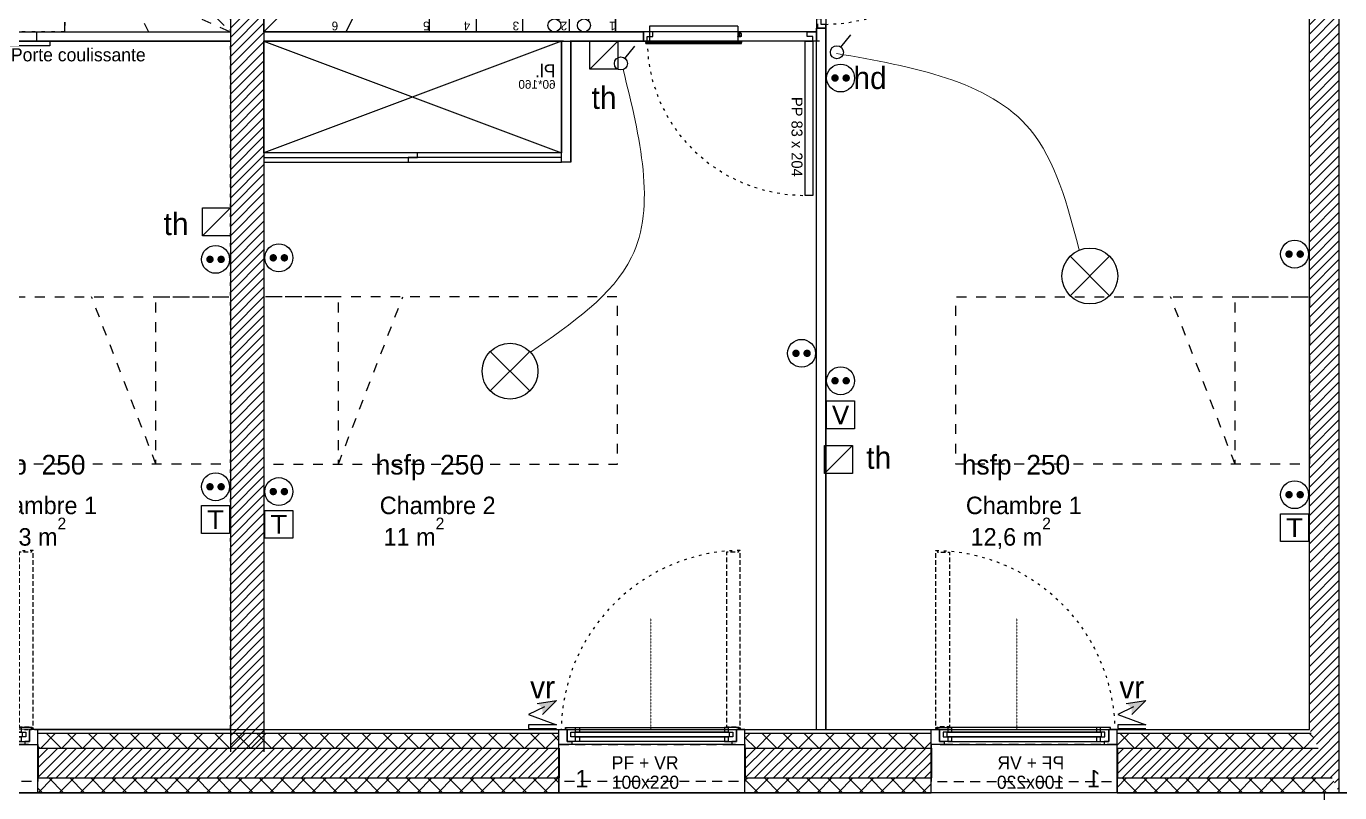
# Model space of a CAD drawing. Header units: centimetres. Extents: x 2648 to 12729, y 1890 to 6224.
# Drawn here: x 5502 to 6208, y 3517 to 3929 of the extents above; entities that cross this region are included whole.
import ezdxf

# ---------------------------------------------------------------- set-up
doc = ezdxf.new("R2010")
doc.units = ezdxf.units.CM
for name, pattern in [('ACAD_ISO03W100', [0.295276, 0.11811, -0.177165]), ('Style de ligne -14', [0.147638, 0.098425, -0.049213]), ('Style de ligne -17', [0.347222, 0.20828, -0.138942]), ('Style de ligne -18', [0.164042, 0.054681, -0.109361]), ('Style de ligne -5', [0.20828, 0.069425, -0.138855]), ('VW-01', [0.41656, 0.20828, -0.20828])]:
    doc.linetypes.add(name, pattern=pattern)
for name, color, linetype in [('B amÈnagement intÈrieur_Hatch', 252, 'Continuous'), ('B aménagement intérieur', 252, 'Continuous'), ('B Faux plafonds', 9, 'Continuous'), ('B GÈnÈral_Hatch', 252, 'Continuous'), ('B Général', 252, 'Continuous'), ('C ANNOTATIONS-prestations', 252, 'Continuous'), ('C ANNOTATIONS-texte', 252, 'Continuous'), ('C ANNOTATIONS-texte surfaces', 252, 'Continuous'), ('D SURFACES-shab', 252, 'Continuous'), ('prlm-VMC', 93, 'Continuous')]:
    doc.layers.add(name, color=color, linetype=linetype)
for name, color, linetype, lineweight in [('prlm-CHAUFF', 4, 'Continuous', 25), ('prlm-ELEC-CFA', 1, 'Continuous', 25), ('prlm-ELEC-CFO', 10, 'Continuous', 25)]:
    doc.layers.add(name, color=color, linetype=linetype, lineweight=lineweight)
doc.layers.add('prlm-ZEROPLOT', color=254, linetype='Continuous', plot=False)
doc.layers.get('prlm-VMC').off()
doc.styles.add('Eurostile', font='Eurosti.TTF')
doc.styles.add('Eurostile (bold)', font='Eurostib.TTF')
doc.styles.add('prlm-elec-cfa', font='comic.ttf', dxfattribs={"height": 12})
doc.styles.add('prlm-elec-cfo', font='comic.ttf', dxfattribs={"height": 12})
doc.styles.get("Standard").update_dxf_attribs({"font": 'isocp.shx', "height": 15})
pattern_1 = [(45, (0, 0), (-5.656854, 5.656854), []), (135, (0, 0), (5.656854, 5.656854), [])]
pattern_2 = [(45, (0, 0), (2.4253472, -2.6458333), [])]
pattern_3 = [(45, (0, 0), (-5.656854, 5.656854), []), (135, (0, 0), (5.656854, 5.656854), [])]

# ---------------------------------------------------------------- blocks, each defined once
blk = doc.blocks.new('A 80.Escalier duplex bas BAT A')
at = {"layer": 'B amÈnagement intÈrieur_Hatch', "linetype": 'Continuous'}
blk.add_hatch(color=250, dxfattribs=at).paths.add_polyline_path([(57.67, -31.47), (56.33, -36.46), (54.99, -31.47)])
at = {"layer": 'B aménagement intérieur', "linetype": 'Continuous'}
for p, q in [((-62.67, 14.13), (-62.67, 104)), ((-37.67, 14.13), (-37.67, 104)), ((-12.67, 14.13), (-12.67, 104)), ((12.33, 104.04), (12.33, -13.96)), ((12.33, 14.04), (101.33, 104.04)), ((12.58, 14.16), (57.33, 104.04)), ((12.58, 14.16), (101.33, 59.04)), ((12.33, -13.96), (101.33, -13.96))]:
    blk.add_line(p, q, dxfattribs=at)
at = {"layer": 'B aménagement intérieur', "linetype": 'Continuous', "flags": 128}
for points in [[(-87.67, 104.04), (101.33, 104.04), (101.33, 14.16), (-87.67, 14.16)], [(57.67, -31.47), (56.33, -36.46), (54.99, -31.47)]]:
    blk.add_lwpolyline(points, close=True, dxfattribs=at)
for points in [[(101.33, -58.96), (101.33, 104.04), (12.33, 104.04)], [(-87.67, 59.04), (56.33, 59.04), (56.33, -36.46)]]:
    blk.add_lwpolyline(points, dxfattribs=at)
at = {"layer": 'B aménagement intérieur', "linetype": 'VW-01', "ltscale": 25.4, "flags": 128}
blk.add_lwpolyline([(-87.67, -13.96), (-87.67, -103.96), (101.33, -103.96), (101.33, -58.96), (12.33, -13.96)], close=True, dxfattribs=at)
at = {"layer": 'C ANNOTATIONS-prestations', "linetype": 'VW-01', "ltscale": 25.4}
for p, q in [((-62.67, -13.96), (-62.67, -103.96)), ((-37.67, -103.96), (-37.67, -13.96)), ((-12.67, -103.96), (-12.67, -13.96)), ((12.33, -13.96), (101.33, -103.96)), ((12.33, -103.96), (12.33, -13.96)), ((12.33, -14.09), (57.33, -103.96))]:
    blk.add_line(p, q, dxfattribs=at)
at = {"layer": 'C ANNOTATIONS-prestations', "linetype": 'VW-01', "ltscale": 25.4, "flags": 128}
blk.add_lwpolyline([(56.33, -36.46), (56.33, -58.96), (-87.67, -58.96)], dxfattribs=at)
at = {"layer": 'C ANNOTATIONS-prestations', "attachment_point": 1, "line_spacing_factor": 0.894142, "style": 'Eurostile'}
for s, insert, char_height in [('1', (-87.67, 103.17), 4.71), ('2', (-61.67, 103.17), 4.71), ('3', (-35.84, 103.17), 4.71), ('4', (-9.51, 103.17), 4.71), ('5', (12.33, 103.17), 4.71), ('6', (61.44, 103.17), 4.71), ('7', (98, 80.7), 4.71), ('8', (97, 31.46), 4.71), ('9', (97, 8.78), 4.71), ('10', (92.67, -20.82), 4.706)]:
    blk.add_mtext(s, dxfattribs=dict(at, insert=insert, char_height=char_height))
at = {"layer": 'C ANNOTATIONS-prestations', "insert": (-87.67, 39.53), "char_height": 4.706, "width": 140.2655, "attachment_point": 1, "line_spacing_factor": 0.894142, "style": 'Eurostile'}
blk.add_mtext('escalier 18 hts de 17,8 cm\\Pgiron 25 cm\\PLargeur 90 cm\\P', dxfattribs=at)
blk = doc.blocks.new('A 80.Lit 90.190')
at = {"layer": 'B Général', "linetype": 'VW-01', "ltscale": 25.4}
blk.add_line((45, 54.99), (-45, 20.35), dxfattribs=at)
at = {"layer": 'B Général', "linetype": 'VW-01', "ltscale": 25.4, "flags": 128}
for points in [[(-45, 95), (45, 95), (45, -95), (-45, -95)], [(-45, 95), (45, 95), (45, 54.99), (-45, 54.99)]]:
    blk.add_lwpolyline(points, close=True, dxfattribs=at)
blk = doc.blocks.new('A 80.Groupe-5-1')
at = {"layer": 'B Général', "linetype": 'VW-01', "ltscale": 25.4}
for p, q in [((5422.96, 4011.39), (5611.96, 3926.39)), ((5611.96, 4011.36), (5422.96, 3926.39))]:
    blk.add_line(p, q, dxfattribs=at)
at = {"layer": 'B Général', "linetype": 'Continuous', "flags": 128}
for points in [[(5611.96, 3926.39), (5611.96, 3921.39), (5422.96, 3921.39), (5422.96, 3926.39)], [(5514.96, 3921.39), (5514.96, 3918.89), (5422.96, 3918.89), (5422.96, 3921.39)]]:
    blk.add_lwpolyline(points, close=True, dxfattribs=at)
at = {"layer": 'B Général', "char_height": 7.059, "attachment_point": 1, "line_spacing_factor": 0.894142, "style": 'Eurostile'}
for s, insert in [('Pl.', (5429.93, 4001.59)), ('Porte coulissante', (5494, 3917.59))]:
    blk.add_mtext(s, dxfattribs=dict(at, insert=insert))
at = {"layer": 'C ANNOTATIONS-prestations', "insert": (5429.93, 3989.91), "char_height": 7.059, "attachment_point": 4, "line_spacing_factor": 0.894142, "style": 'Eurostile'}
blk.add_mtext('85*185', dxfattribs=at)
blk = doc.blocks.new('A 80.Groupe-6-1')
at = {"layer": 'B Général', "linetype": 'Continuous'}
for p, q in [((5507.96, 3926.39), (5611.96, 3926.39)), ((5507.96, 3926.39), (5611.96, 3926.39)), ((5507.96, 3921.39), (5507.96, 3926.39)), ((5507.96, 3921.39), (5611.96, 3921.39)), ((5507.96, 3921.39), (5611.96, 3921.39))]:
    blk.add_line(p, q, dxfattribs=at)
at = {"layer": 'D SURFACES-shab', "lineweight": 18, "flags": 128}
blk.add_lwpolyline([(5611.96, 3551.64), (5323.48, 3551.64), (5323.48, 3921.27), (5424.96, 3921.27), (5424.96, 4011.39), (5611.96, 4011.36), (5611.96, 3911.26)], close=True, dxfattribs=at)
at = {"layer": 'B aménagement intérieur'}
blk.add_blockref('A 80.Groupe-5-1', (0, 0), dxfattribs=at)
at = {"layer": 'B aménagement intérieur', "rotation": 270}
blk.add_blockref('A 80.Lit 90.190', (5516.96, 3739.01), dxfattribs=at)
at = {"layer": 'B Général'}
blk.add_blockref('A 80.Escalier duplex bas BAT A', (5510.63, 4030.35), dxfattribs=at)
at = {"layer": 'C ANNOTATIONS-texte', "insert": (5509.14, 3667), "char_height": 9.412, "attachment_point": 8, "line_spacing_factor": 0.894142, "style": 'Eurostile'}
blk.add_mtext('Chambre 1', dxfattribs=at)
at = {"layer": 'C ANNOTATIONS-texte surfaces', "insert": (5502.13, 3665.26), "char_height": 9.412, "attachment_point": 2, "line_spacing_factor": 0.894142, "style": 'Eurostile'}
blk.add_mtext('12,3 m{\\H0.6667x;\\S2^ ;}', dxfattribs=at)
blk = doc.blocks.new('A 80.PF 100.220 + VR')
at = {"layer": 'B Général', "linetype": 'Continuous'}
for p, q in [((-50, 7), (-50, 17)), ((50, 7), (50, 17))]:
    blk.add_line(p, q, dxfattribs=at)
at = {"layer": 'B Général'}
blk.add_line((45, 9), (-45, 9), dxfattribs=at)
at = {"layer": 'B Général', "linetype": 'Continuous', "lineweight": 35}
for p, q in [((-50, 7), (-50, -9)), ((50, 7), (50, -9))]:
    blk.add_line(p, q, dxfattribs=at)
at = {"layer": 'B Général', "linetype": 'Style de ligne -14', "ltscale": 25.4, "flags": 128}
blk.add_lwpolyline([(47.5, 113.27), (46.5, 113.27), (46.5, 112.27), (40, 112.27), (40, 18.5), (46.5, 18.5), (46.5, 17.5), (47.5, 17.5)], close=True, dxfattribs=at)
at = {"layer": 'B Général', "flags": 128}
for points in [[(-43, 10.5), (-43, 9), (-50, 9), (-50, 17), (-45.5, 17), (-45.5, 10.5)], [(-43.5, 15.5), (43.5, 15.5), (43.5, 13), (-43.5, 13)], [(-41, 18), (41, 18), (41, 15.5), (-41, 15.5)], [(43, 10.5), (43, 9), (50, 9), (50, 17), (45.5, 17), (45.5, 10.5)], [(-41, 13), (41, 13), (41, 10.5), (-41, 10.5)]]:
    blk.add_lwpolyline(points, close=True, dxfattribs=at)
at = {"layer": 'B Général', "linetype": 'Continuous', "flags": 128}
for points in [[(-39, 15.5), (-41.5, 15.5), (-41.5, 13), (-39, 13), (-39, 10.5), (-45.5, 10.5), (-45.5, 17), (-46.5, 17), (-46.5, 18), (-39, 18)], [(39, 15.5), (41.5, 15.5), (41.5, 13), (39, 13), (39, 10.5), (45.5, 10.5), (45.5, 17), (46.5, 17), (46.5, 18), (39, 18)]]:
    blk.add_lwpolyline(points, close=True, dxfattribs=at)
at = {"layer": 'B Général', "linetype": 'Style de ligne -17', "ltscale": 25.4, "flags": 128}
blk.add_lwpolyline([(-50, 9), (50, 9), (50, -11), (-50, -11)], close=True, dxfattribs=at)
at = {"layer": 'B Général', "flags": 128}
blk.add_lwpolyline([(-50, -9), (-50, -17), (50, -17), (50, -9)], dxfattribs=at)
at = {"layer": 'B Général'}
blk.add_circle((47, 17.5), 0.5, dxfattribs=at)
at = {"layer": 'B Général', "linetype": 'Style de ligne -18', "ltscale": 25.4}
blk.add_arc((48.78, 15.78), 97.5, 90.89734, 179.2823, dxfattribs=at)
at = {"layer": 'B Général', "insert": (-21.61, 2.65), "char_height": 7.059, "attachment_point": 1, "rotation": 360, "line_spacing_factor": 0.894142, "style": 'Eurostile'}
blk.add_mtext('PF + VR', dxfattribs=at)
at = {"layer": 'C ANNOTATIONS-prestations', "attachment_point": 1, "rotation": 360, "line_spacing_factor": 0.894142}
for s, insert, char_height, style in [('1', (-41.14, -4.77), 9.41, 'Eurostile (bold)'), ('100x220', (-21.61, -7.83), 7.059, 'Eurostile')]:
    blk.add_mtext(s, dxfattribs=dict(at, insert=insert, char_height=char_height, style=style))
blk = doc.blocks.new('xi.EA')
at = {"layer": 'prlm-ZEROPLOT', "color": 250, "linetype": 'ACAD_ISO03W100', "lineweight": 0, "ltscale": 0.2}
blk.add_lwpolyline([(0, 0), (0, 60)], dxfattribs=at)
blk = doc.blocks.new('xi.PTCE')
at = {"layer": 'prlm-ELEC-CFO', "color": 0}
for points in [[(-10.61, 10.61), (10.61, -10.61)], [(10.61, 10.61), (-10.61, -10.61)]]:
    blk.add_lwpolyline(points, dxfattribs=at)
at = {"layer": 'prlm-ELEC-CFO', "color": 0, "linetype": 'ByBlock'}
blk.add_circle((0, 0), 15, dxfattribs=at)
blk = doc.blocks.new('xi.TEL')
at = {"layer": 'prlm-ELEC-CFA', "color": 0, "linetype": 'ByBlock', "lineweight": -2, "flags": 128}
blk.add_lwpolyline([(-7.5, 7.5), (7.5, 7.5), (7.5, -7.5), (-7.5, -7.5)], close=True, dxfattribs=at)
at = {"layer": 'prlm-ELEC-CFA', "color": 0, "linetype": 'ByBlock', "insert": (0, 0), "char_height": 10, "width": 11.36, "attachment_point": 5}
blk.add_mtext('{\\fVerdana|b0|i0|c0|p34;T}', dxfattribs=at)
blk = doc.blocks.new('xi.PC')
at = {"color": 0, "lineweight": 5}
blk.add_wipeout([(-7.5, -7.5), (7.5, -7.5), (7.5, 7.5), (-7.5, 7.5)], dxfattribs=at).dxf.layer = 'prlm-ELEC-CFO'
at = {"layer": 'prlm-ELEC-CFO', "color": 0, "linetype": 'ByBlock', "lineweight": 5, "const_width": 2}
for points in [[(-4, 0, 1), (-2, 0, 1)], [(2, 0, 1), (4, 0, 1)]]:
    blk.add_lwpolyline(points, format="xyb", close=True, dxfattribs=at)
at = {"layer": 'prlm-ELEC-CFO', "color": 0, "linetype": 'ByBlock', "lineweight": -2}
blk.add_circle((0, 0), 7.5, dxfattribs=at)
blk = doc.blocks.new('xi.VV')
at = {"layer": 'prlm-ELEC-CFO', "color": 0}
blk.add_lwpolyline([(6.95, 3.42), (0.01, -1.13), (1.91, 6.95)], dxfattribs=at)
blk.add_circle((-2, -4), 3.5, dxfattribs=at)
blk = doc.blocks.new('xi.SA')
at = {"layer": 'prlm-ELEC-CFO', "color": 0}
blk.add_lwpolyline([(0.2, -1.28), (5.5, 5.28)], dxfattribs=at)
blk.add_circle((-2, -4), 3.5, dxfattribs=at)
blk = doc.blocks.new('xi.VR')
at = {"layer": 'prlm-ELEC-CFO', "lineweight": 5}
blk.add_hatch(color=0, dxfattribs=at).paths.add_polyline_path([(-3, 6), (-0.1, 3.7), (0, 0), (7.5, 7.5)])
at = {"layer": 'prlm-ELEC-CFO', "color": 0}
for points in [[(-3, 6), (7.5, 7.5), (0, 0)], [(0.95, 4.23), (-7.5, 0), (7.5, -5.5), (-7.5, -5.5), (-7.5, -7.5), (7.5, -7.5)]]:
    blk.add_lwpolyline(points, dxfattribs=at)
blk = doc.blocks.new('xi.TV')
at = {"layer": 'prlm-ELEC-CFA', "color": 0, "linetype": 'ByBlock', "lineweight": -2, "flags": 128}
blk.add_lwpolyline([(-7.5, 7.5), (7.5, 7.5), (7.5, -7.5), (-7.5, -7.5)], close=True, dxfattribs=at)
at = {"layer": 'prlm-ELEC-CFA', "color": 0, "linetype": 'ByBlock', "insert": (0, 0), "char_height": 10, "width": 11.36, "attachment_point": 5}
blk.add_mtext('{\\fVerdana|b0|i0|c0|p34;V}', dxfattribs=at)
blk = doc.blocks.new('xi.PCHD')
at = {"color": 0, "lineweight": 5}
blk.add_wipeout([(-7.5, -7.5), (7.5, -7.5), (7.5, 7.5), (-7.5, 7.5)], dxfattribs=at).dxf.layer = 'prlm-ELEC-CFO'
at = {"layer": 'prlm-ELEC-CFO', "color": 0, "linetype": 'ByBlock', "lineweight": 5, "const_width": 2}
for points in [[(-4, 0, 1), (-2, 0, 1)], [(2, 0, 1), (4, 0, 1)]]:
    blk.add_lwpolyline(points, format="xyb", close=True, dxfattribs=at)
at = {"layer": 'prlm-ELEC-CFO', "color": 0, "linetype": 'ByBlock', "lineweight": -2}
blk.add_circle((0, 0), 7.5, dxfattribs=at)
blk = doc.blocks.new('xi.th-ch')
at = {"layer": 'prlm-CHAUFF', "color": 0, "linetype": 'ByBlock', "lineweight": -2, "flags": 128}
blk.add_lwpolyline([(-7.5, 7.5), (7.5, 7.5), (7.5, -7.5), (-7.5, -7.5)], close=True, dxfattribs=at)
at = {"layer": 'prlm-CHAUFF', "color": 0}
blk.add_lwpolyline([(-7.5, -7.5), (7.5, 7.5)], dxfattribs=at)
blk = doc.blocks.new('A 80.PP 80')
at = {"layer": 'B Général', "flags": 128}
blk.add_lwpolyline([(-43, 2.5), (-43, 85.5), (-39, 85.5), (-39, 2.5)], close=True, dxfattribs=at)
at = {"layer": 'B Général', "linetype": 'Style de ligne -18', "ltscale": 25.4, "flags": 128}
blk.add_lwpolyline([(46, 2.5), (45.27, 13.33), (43.1, 23.98), (39.53, 34.26), (34.61, 44), (28.44, 53.03), (21.1, 61.19), (12.74, 68.35), (3.5, 74.38), (-6.47, 79.18), (-17, 82.67), (-27.91, 84.79), (-39, 85.5)], dxfattribs=at)
at = {"layer": 'B Général', "linetype": 'Continuous', "flags": 128}
for points in [[(-45, 2.5), (-43, 2.5), (-43, 0), (-40, 0), (-40, -2.5), (-45, -2.5)], [(48, 2.5), (46, 2.5), (46, 0), (43, 0), (43, -2.5), (48, -2.5), (48, -2.5), (48, -2.5), (48, 1.79), (48, 1.79)]]:
    blk.add_lwpolyline(points, close=True, dxfattribs=at)
at = {"layer": 'C ANNOTATIONS-prestations', "insert": (-37.5, 32.5), "char_height": 5.8825, "attachment_point": 1, "rotation": 90, "line_spacing_factor": 0.894142, "style": 'Eurostile'}
blk.add_mtext('PP 83 x 204', dxfattribs=at)
blk = doc.blocks.new('A 80.Placard 60.160')
at = {"layer": 'B Général', "linetype": 'Continuous'}
for p, q in [((80, 30), (-80, -30)), ((-80, 30), (80, -30))]:
    blk.add_line(p, q, dxfattribs=at)
at = {"layer": 'B Général', "linetype": 'Continuous', "flags": 128}
blk.add_lwpolyline([(80, -30), (80, 30), (-80, 30), (-80, -30)], dxfattribs=at)
for points in [[(80, -30), (80, -35), (-80, -35), (-80, -30)], [(2.5, -32.5), (2.5, -35), (-80, -35), (-80, -32.5)], [(80, -30), (80, -32.5), (-2.5, -32.5), (-2.5, -30)]]:
    blk.add_lwpolyline(points, close=True, dxfattribs=at)
at = {"layer": 'B Général', "insert": (-76.72, 17.52), "char_height": 7.059, "attachment_point": 1, "line_spacing_factor": 0.894142, "style": 'Eurostile'}
blk.add_mtext('Pl.', dxfattribs=at)
at = {"layer": 'C ANNOTATIONS-prestations', "insert": (-76.72, 6.72), "char_height": 4.706, "attachment_point": 4, "line_spacing_factor": 0.894142, "style": 'Eurostile'}
blk.add_mtext('60*160', dxfattribs=at)

msp = doc.modelspace()

# ---------------------------------------------------------------- hatches: boundary and pattern name
at = {"layer": 'B GÈnÈral_Hatch', "linetype": 'Continuous'}
h = msp.add_hatch(dxfattribs=at)
h.set_pattern_fill('50_BETON', color=256, style=0, pattern_type=2)
h.set_pattern_definition(pattern_2)
h.paths.add_polyline_path([(6191.888, 3551.389), (6207.888, 3517.389), (6207.888, 4893.389), (6191.888, 4893.389)])
h = msp.add_hatch(dxfattribs=at)
h.set_pattern_fill('50_BETON', color=256, style=0, pattern_type=2)
h.set_pattern_definition(pattern_2)
h.paths.add_polyline_path([(5629.965, 3539.389), (5629.965, 4134.389), (5611.965, 4134.389), (5611.965, 3539.389)])
h = msp.add_hatch(dxfattribs=at)
h.set_pattern_fill('02_ISOLANT', color=256, style=0, pattern_type=2)
h.set_pattern_definition(pattern_1)
h.paths.add_polyline_path([(5508.484, 3549.389), (5508.484, 3541.389), (5788.484, 3541.389), (5788.484, 3549.389)])
h = msp.add_hatch(dxfattribs=at)
h.set_pattern_fill('02_ISOLANT', color=256, style=0, pattern_type=2)
h.set_pattern_definition(pattern_3)
h.paths.add_polyline_path([(5888.484, 3549.389), (5888.484, 3541.389), (5988.484, 3541.389), (5988.484, 3549.389)])
h = msp.add_hatch(dxfattribs=at)
h.set_pattern_fill('02_ISOLANT', color=256, style=0, pattern_type=2)
h.set_pattern_definition(pattern_1)
h.paths.add_polyline_path([(6088.484, 3549.389), (6088.484, 3541.389), (6196.594, 3541.389), (6192.829, 3549.389)])
h = msp.add_hatch(dxfattribs=at)
h.set_pattern_fill('50_BETON', color=256, style=0, pattern_type=2)
h.set_pattern_definition(pattern_2)
h.paths.add_polyline_path([(5508.484, 3541.389), (5508.484, 3525.389), (5788.484, 3525.389), (5788.484, 3541.389)])
h = msp.add_hatch(dxfattribs=at)
h.set_pattern_fill('50_BETON', color=256, style=0, pattern_type=2)
h.set_pattern_definition(pattern_2)
h.paths.add_polyline_path([(5888.484, 3541.389), (5888.484, 3525.389), (5988.484, 3525.389), (5988.484, 3541.389)])
h = msp.add_hatch(dxfattribs=at)
h.set_pattern_fill('50_BETON', color=256, style=0, pattern_type=2)
h.set_pattern_definition(pattern_2)
h.paths.add_polyline_path([(6088.484, 3541.389), (6088.484, 3525.389), (6204.123, 3525.389), (6196.594, 3541.389)])
h = msp.add_hatch(dxfattribs=at)
h.set_pattern_fill('02_ISOLANT', color=256, style=0, pattern_type=2)
h.set_pattern_definition(pattern_1)
h.paths.add_polyline_path([(5508.484, 3525.389), (5508.484, 3517.389), (5788.484, 3517.389), (5788.484, 3525.389)])
h = msp.add_hatch(dxfattribs=at)
h.set_pattern_fill('02_ISOLANT', color=256, style=0, pattern_type=2)
h.set_pattern_definition(pattern_3)
h.paths.add_polyline_path([(5888.484, 3525.389), (5888.484, 3517.389), (5988.484, 3517.389), (5988.484, 3525.389)])
h = msp.add_hatch(dxfattribs=at)
h.set_pattern_fill('02_ISOLANT', color=256, style=0, pattern_type=2)
h.set_pattern_definition(pattern_1)
h.paths.add_polyline_path([(6088.484, 3525.389), (6088.484, 3517.389), (6207.888, 3517.389), (6204.123, 3525.389)])

# ---------------------------------------------------------------- linework, layer by layer
at = {"layer": 'B Faux plafonds', "linetype": 'Style de ligne -5', "ltscale": 25.4, "flags": 128}
for points in [[(5027.965, 4282.333), (5027.965, 4112.389), (5102.965, 4112.389), (5102.965, 4029.515), (5027.965, 4029.515), (5027.965, 3551.389), (5611.965, 3551.389), (5611.965, 3921.389), (5554.6, 3921.389), (5554.6, 3921.299), (5424.965, 3921.299), (5424.965, 3921.293), (5318.484, 3921.318), (5318.484, 4029.515), (5290.888, 4029.515), (5290.888, 4134.389), (5285.888, 4134.389), (5285.888, 4282.333)], [(6191.888, 4282.333), (5931.888, 4282.333), (5931.888, 3921.389), (5629.965, 3921.389), (5629.965, 3551.389), (6191.888, 3551.389), (6191.888, 4036.393), (6136.955, 4036.385), (6136.955, 4127.369), (6191.888, 4127.378)], [(5818.965, 4134.389), (5927.388, 4134.389), (5927.388, 3926.318), (5818.965, 3926.318)], [(5422.965, 4011.389), (5522.965, 4011.389), (5522.965, 3926.389), (5422.965, 3926.389)]]:
    msp.add_lwpolyline(points, close=True, dxfattribs=at)
at = {"layer": 'B Général', "linetype": 'Continuous', "lineweight": 18}
for p, q in [((6191.888, 3551.389), (6191.888, 4893.389)), ((6207.888, 3517.389), (6207.888, 4893.389)), ((5611.965, 4134.389), (5611.965, 3539.389)), ((5629.965, 4134.389), (5629.965, 3539.389)), ((5508.484, 3541.389), (5788.484, 3541.389)), ((5888.484, 3541.389), (5988.484, 3541.389)), ((6088.484, 3541.389), (6196.594, 3541.389)), ((5508.484, 3525.389), (5788.484, 3525.389)), ((5888.484, 3525.389), (5988.484, 3525.389)), ((6088.484, 3525.389), (6204.123, 3525.389))]:
    msp.add_line(p, q, dxfattribs=at)
at = {"layer": 'B Général', "linetype": 'Continuous'}
for p, q in [((6207.888, 3517.389), (6207.888, 4893.389)), ((6191.888, 3551.389), (6191.888, 4282.333)), ((5611.965, 4134.389), (5611.965, 3539.389)), ((5629.965, 4134.389), (5629.965, 3539.389)), ((5630.031, 3926.389), (5833.888, 3926.389)), ((5630.031, 3926.389), (5833.888, 3926.389)), ((5833.888, 3921.389), (5833.888, 3926.389)), ((5926.888, 3551.638), (5926.888, 3928.389)), ((5931.888, 3928.389), (5926.888, 3928.389)), ((5926.888, 3926.389), (5926.888, 3928.389)), ((5926.888, 3921.389), (5926.888, 3926.389)), ((5931.888, 3551.638), (5931.888, 3928.389)), ((5931.888, 3551.638), (5931.888, 3928.389)), ((5630.031, 3921.389), (5833.888, 3921.389)), ((5630.031, 3921.389), (5833.888, 3921.389)), ((5789.965, 3856.389), (5789.965, 3921.389)), ((5789.965, 3856.389), (5789.965, 3921.389)), ((5794.965, 3856.389), (5794.965, 3921.389)), ((5794.965, 3856.389), (5794.965, 3921.389)), ((5926.888, 3551.638), (5926.888, 3921.389)), ((5794.965, 3856.389), (5789.965, 3856.389)), ((5508.484, 3551.389), (5788.484, 3551.389)), ((5508.484, 3551.389), (5788.484, 3551.389)), ((5508.484, 3517.389), (5508.484, 3551.389)), ((5788.484, 3517.389), (5788.484, 3551.389)), ((5888.484, 3551.389), (5988.484, 3551.389)), ((5888.484, 3551.389), (5988.484, 3551.389)), ((5888.484, 3517.389), (5888.484, 3551.389)), ((5988.484, 3517.389), (5988.484, 3551.389)), ((6088.484, 3551.389), (6191.888, 3551.389)), ((6088.484, 3551.389), (6191.888, 3551.389)), ((6088.484, 3517.389), (6088.484, 3551.389)), ((5508.484, 3549.389), (5788.484, 3549.389)), ((5508.484, 3549.389), (5788.484, 3549.389)), ((5888.484, 3549.389), (5988.484, 3549.389)), ((5888.484, 3549.389), (5988.484, 3549.389)), ((6088.484, 3549.389), (6192.829, 3549.389)), ((6088.484, 3549.389), (6192.829, 3549.389)), ((5508.484, 3541.389), (5788.484, 3541.389)), ((5888.484, 3541.389), (5988.484, 3541.389)), ((6088.484, 3541.389), (6196.594, 3541.389)), ((5508.484, 3525.389), (5788.484, 3525.389)), ((5888.484, 3525.389), (5988.484, 3525.389)), ((6088.484, 3525.389), (6204.123, 3525.389)), ((5508.484, 3517.389), (5788.484, 3517.389)), ((5508.484, 3517.389), (5788.484, 3517.389)), ((5888.484, 3517.389), (5988.484, 3517.389)), ((5888.484, 3517.389), (5988.484, 3517.389)), ((6088.484, 3517.389), (6207.888, 3517.389)), ((6088.484, 3517.389), (6207.888, 3517.389))]:
    msp.add_line(p, q, dxfattribs=at)
at = {"layer": 'B Général', "linetype": 'Continuous', "flags": 128}
msp.add_lwpolyline([(6199.948, 3251.389), (6199.948, 3517.389), (6219.948, 3517.389), (6219.948, 3271.389), (6868.485, 3271.389), (6868.485, 3517.389), (6888.485, 3517.389), (6888.485, 3271.389), (7606.484, 3271.389), (7606.484, 3517.389), (7626.484, 3517.389), (7626.484, 3251.389)], close=True, dxfattribs=at)
at = {"layer": 'D SURFACES-shab', "flags": 128}
for points in [[(5818.965, 4016.192), (5821.888, 4016.262), (5821.888, 4134.389), (5926.888, 4134.389), (5926.888, 3926.389), (5818.965, 3926.318)], [(5931.888, 3551.389), (6191.888, 3551.389), (6191.888, 4036.389), (6031.888, 4036.389), (6031.888, 3971.389), (6026.888, 3971.389), (6026.888, 4036.389), (5931.888, 4036.389)], [(5629.965, 3921.389), (5629.965, 3551.389), (5926.888, 3551.389), (5926.888, 3921.389), (5794.965, 3921.389), (5794.965, 3856.389), (5789.965, 3856.389), (5789.965, 3921.389)]]:
    msp.add_lwpolyline(points, close=True, dxfattribs=at)
at = {"layer": 'prlm-CHAUFF', "ltscale": 50}
for p, q in [((5884.607, 3929.389), (5837.207, 3929.389)), ((5837.207, 3929.389), (5837.207, 3921.389)), ((5884.607, 3929.389), (5884.607, 3921.389)), ((5885.089, 3925.86), (5884.607, 3926.196)), ((5884.97, 3925.805), (5884.607, 3926.05)), ((5884.97, 3923.989), (5884.97, 3925.805)), ((5885.545, 3925.43), (5884.97, 3925.805)), ((5885.105, 3925.849), (5885.089, 3925.86)), ((5885.443, 3925.631), (5885.105, 3925.849)), ((5885.261, 3926.243), (5885.238, 3926.282)), ((5885.261, 3925.749), (5885.261, 3926.244)), ((5885.261, 3926.243), (5885.263, 3926.239)), ((5885.315, 3926.179), (5885.341, 3926.218)), ((5885.315, 3926.179), (5885.315, 3925.714)), ((5885.915, 3925.823), (5885.315, 3926.179)), ((5885.341, 3926.218), (5885.946, 3925.86)), ((5885.545, 3925.43), (5885.622, 3925.402)), ((5885.545, 3923.991), (5885.545, 3925.43)), ((5885.622, 3925.402), (5885.622, 3924.039)), ((5885.946, 3925.86), (5885.915, 3925.823)), ((5885.915, 3925.641), (5885.915, 3925.824)), ((5885.925, 3925.812), (5885.915, 3925.823)), ((5885.964, 3925.849), (5885.925, 3925.812)), ((5885.925, 3925.812), (5885.925, 3925.641)), ((5886.187, 3925.642), (5885.925, 3925.812)), ((5885.946, 3925.86), (5885.964, 3925.849)), ((5885.964, 3925.849), (5886.301, 3925.631)), ((5886.615, 3924.039), (5886.615, 3925.402)), ((5835.157, 3921.389), (5835.157, 3920.657)), ((5886.657, 3921.389), (5835.157, 3921.389)), ((5835.157, 3920.579), (5835.157, 3920.657)), ((5835.157, 3920.657), (5886.657, 3920.657)), ((5835.157, 3920.089), (5835.157, 3920.579)), ((5886.657, 3920.579), (5835.157, 3920.579)), ((5835.157, 3920.089), (5886.657, 3920.089)), ((5884.657, 3920.394), (5837.157, 3920.394)), ((5837.157, 3920.327), (5837.157, 3920.394)), ((5837.357, 3920.394), (5837.157, 3920.327)), ((5837.157, 3920.327), (5884.657, 3920.327)), ((5884.657, 3920.28), (5837.157, 3920.28)), ((5837.157, 3920.228), (5837.157, 3920.28)), ((5837.312, 3920.28), (5837.157, 3920.228)), ((5837.157, 3920.228), (5884.657, 3920.228)), ((5884.657, 3920.192), (5837.157, 3920.192)), ((5837.157, 3920.155), (5837.157, 3920.192)), ((5837.268, 3920.192), (5837.157, 3920.155)), ((5837.157, 3920.155), (5884.657, 3920.155)), ((5884.657, 3920.131), (5837.157, 3920.131)), ((5837.157, 3920.109), (5837.157, 3920.131)), ((5837.223, 3920.131), (5837.157, 3920.109)), ((5837.157, 3920.109), (5884.657, 3920.109)), ((5884.657, 3920.097), (5837.157, 3920.097)), ((5837.157, 3920.09), (5837.157, 3920.097)), ((5837.179, 3920.097), (5837.157, 3920.09)), ((5837.157, 3920.09), (5884.657, 3920.09)), ((5884.657, 3920.327), (5884.457, 3920.394)), ((5884.657, 3920.228), (5884.501, 3920.28)), ((5884.657, 3920.155), (5884.545, 3920.192)), ((5884.657, 3920.109), (5884.59, 3920.131)), ((5884.607, 3923.989), (5884.97, 3923.989)), ((5884.607, 3923.954), (5884.641, 3923.989)), ((5884.657, 3920.09), (5884.634, 3920.097)), ((5884.657, 3920.394), (5884.657, 3920.327)), ((5884.657, 3920.28), (5884.657, 3920.228)), ((5884.657, 3920.192), (5884.657, 3920.155)), ((5884.657, 3920.131), (5884.657, 3920.109)), ((5884.657, 3920.097), (5884.657, 3920.09)), ((5884.701, 3923.989), (5884.791, 3923.899)), ((5884.791, 3923.899), (5884.881, 3923.989)), ((5884.945, 3923.989), (5885.035, 3923.899)), ((5885.544, 3923.989), (5884.97, 3923.989)), ((5885.035, 3923.899), (5885.125, 3923.989)), ((5885.088, 3923.952), (5885.142, 3923.899)), ((5885.142, 3923.899), (5885.207, 3923.965)), ((5885.183, 3923.989), (5885.273, 3923.899)), ((5885.273, 3923.899), (5885.363, 3923.989)), ((5885.331, 3923.957), (5885.389, 3923.899)), ((5885.389, 3923.899), (5885.463, 3923.972)), ((5885.446, 3923.989), (5885.536, 3923.899)), ((5885.536, 3923.899), (5885.626, 3923.989)), ((5885.544, 3923.989), (5885.545, 3923.991)), ((5886.57, 3923.989), (5885.544, 3923.989)), ((5885.622, 3924.039), (5885.545, 3923.991)), ((5885.606, 3923.968), (5885.675, 3923.899)), ((5885.622, 3924.039), (5886.615, 3924.039)), ((5885.633, 3923.989), (5885.723, 3923.899)), ((5885.675, 3923.899), (5885.699, 3923.923)), ((5885.723, 3923.899), (5885.813, 3923.989)), ((5885.807, 3923.982), (5885.89, 3923.899)), ((5885.89, 3923.899), (5885.98, 3923.989)), ((5885.924, 3923.933), (5885.958, 3923.899)), ((5885.958, 3923.899), (5885.997, 3923.937)), ((5885.962, 3923.972), (5886.035, 3923.899)), ((5886.035, 3923.899), (5886.125, 3923.989)), ((5886.098, 3923.962), (5886.161, 3923.899)), ((5886.161, 3923.899), (5886.251, 3923.989)), ((5886.179, 3923.917), (5886.197, 3923.899)), ((5886.197, 3923.899), (5886.231, 3923.934)), ((5886.213, 3923.952), (5886.266, 3923.899)), ((5886.266, 3923.899), (5886.356, 3923.989)), ((5886.309, 3923.942), (5886.351, 3923.899)), ((5886.351, 3923.899), (5886.441, 3923.989)), ((5886.384, 3923.931), (5886.416, 3923.899)), ((5886.416, 3923.899), (5886.506, 3923.989)), ((5886.438, 3923.921), (5886.46, 3923.899)), ((5886.46, 3923.899), (5886.55, 3923.989)), ((5886.571, 3923.991), (5886.57, 3923.989)), ((5886.615, 3924.039), (5886.571, 3923.991)), ((5886.657, 3921.389), (5886.657, 3920.657)), ((5886.657, 3920.657), (5886.657, 3920.579)), ((5886.657, 3920.089), (5886.657, 3920.579))]:
    msp.add_line(p, q, dxfattribs=at)
for centre, radius, start, end in [((5878.548, 3914.157), 13.847, 61.918225, 64.051505), ((5878.669, 3914.506), 13.432, 62.115045, 63.763153), ((5879.193, 3915.352), 12.5, 61.31767, 61.590295), ((5885.66, 3926.843), 0.703, 233.032998, 242.93247), ((5885.629, 3926.498), 0.448, 214.671335, 225.498157), ((5886.791, 3926.308), 0.836, 234.132602, 239.242528), ((5879.193, 3915.352), 12.5, 53.749382, 55.06371)]:
    msp.add_arc(centre, radius, start, end, dxfattribs=at)
for points, knots in [([(5885.143, 3926.345), (5885.14, 3926.346), (5885.134, 3926.35), (5885.122, 3926.354), (5885.11, 3926.359), (5885.097, 3926.363), (5885.083, 3926.367), (5885.068, 3926.37), (5885.053, 3926.372), (5885.036, 3926.374), (5885.019, 3926.376), (5885.001, 3926.377), (5884.983, 3926.378), (5884.958, 3926.378), (5884.925, 3926.378), (5884.884, 3926.375), (5884.84, 3926.371), (5884.793, 3926.366), (5884.744, 3926.358), (5884.691, 3926.349), (5884.646, 3926.34), (5884.618, 3926.335), (5884.609, 3926.333)], [0.10594021, 0.10594021, 0.10594021, 0.10594021, 0.13595044, 0.16948681, 0.20288603, 0.23617044, 0.26936273, 0.30248592, 0.33556328, 0.36861838, 0.40167498, 0.43475703, 0.46788866, 0.5010941, 0.56297805, 0.62469258, 0.68639421, 0.74823739, 0.81037369, 0.87295114, 0.93611354, 0.96545219, 0.96545219, 0.96545219, 0.96545219]), ([(5885.261, 3926.244), (5885.258, 3926.246), (5885.254, 3926.251), (5885.246, 3926.258), (5885.238, 3926.265), (5885.228, 3926.271), (5885.218, 3926.277), (5885.207, 3926.283), (5885.195, 3926.288), (5885.183, 3926.292), (5885.169, 3926.296), (5885.155, 3926.3), (5885.14, 3926.303), (5885.124, 3926.305), (5885.108, 3926.307), (5885.09, 3926.309), (5885.072, 3926.31), (5885.054, 3926.311), (5885.028, 3926.311), (5884.995, 3926.311), (5884.953, 3926.308), (5884.908, 3926.304), (5884.859, 3926.298), (5884.808, 3926.291), (5884.754, 3926.281), (5884.697, 3926.27), (5884.648, 3926.26), (5884.618, 3926.254), (5884.609, 3926.251)], [0, 0, 0, 0, 0.03007729, 0.06005389, 0.0899314, 0.11971144, 0.14939564, 0.17898565, 0.20848313, 0.23788978, 0.26720728, 0.29643736, 0.32558172, 0.35464213, 0.38362033, 0.4125181, 0.44133724, 0.47007953, 0.4987468, 0.55325793, 0.60803682, 0.66309582, 0.71844711, 0.77410266, 0.83007424, 0.88637344, 0.94301163, 0.96771742, 0.96771742, 0.96771742, 0.96771742]), ([(5884.611, 3926.295), (5884.613, 3926.296), (5884.627, 3926.299), (5884.651, 3926.304), (5884.682, 3926.31), (5884.712, 3926.316), (5884.742, 3926.322), (5884.77, 3926.327), (5884.798, 3926.331), (5884.825, 3926.335), (5884.851, 3926.339), (5884.876, 3926.342), (5884.901, 3926.344), (5884.925, 3926.346), (5884.948, 3926.348), (5884.97, 3926.349), (5884.991, 3926.35), (5885.018, 3926.35), (5885.049, 3926.349), (5885.083, 3926.347), (5885.114, 3926.343), (5885.142, 3926.337), (5885.167, 3926.329), (5885.189, 3926.32), (5885.208, 3926.309), (5885.225, 3926.297), (5885.234, 3926.287), (5885.238, 3926.282)], [0.053874, 0.053874, 0.053874, 0.053874, 0.06071041, 0.09076432, 0.12064021, 0.1503557, 0.17992874, 0.20937763, 0.238721, 0.26797777, 0.29716716, 0.32630864, 0.35542192, 0.38452691, 0.4136437, 0.44279256, 0.47199386, 0.50126807, 0.55623267, 0.61100343, 0.66571537, 0.72050165, 0.7754929, 0.83081662, 0.88659665, 0.94295271, 1, 1, 1, 1]), ([(5885.555, 3925.591), (5885.554, 3925.591), (5885.551, 3925.59), (5885.545, 3925.59), (5885.539, 3925.59), (5885.533, 3925.591), (5885.526, 3925.593), (5885.519, 3925.594), (5885.511, 3925.597), (5885.499, 3925.601), (5885.482, 3925.608), (5885.462, 3925.619), (5885.449, 3925.627), (5885.443, 3925.631)], [0, 0, 0, 0, 0.0617893, 0.1223736, 0.1824406, 0.2426966, 0.303842, 0.3665485, 0.4314399, 0.4990804, 0.6683458, 0.8326458, 1, 1, 1, 1]), ([(5886.353, 3925.598), (5886.35, 3925.6), (5886.343, 3925.604), (5886.332, 3925.611), (5886.32, 3925.616), (5886.307, 3925.621), (5886.294, 3925.626), (5886.279, 3925.631), (5886.263, 3925.635), (5886.247, 3925.638), (5886.23, 3925.641), (5886.211, 3925.644), (5886.192, 3925.646), (5886.172, 3925.648), (5886.151, 3925.65), (5886.13, 3925.651), (5886.107, 3925.651), (5886.076, 3925.652), (5886.037, 3925.651), (5885.988, 3925.649), (5885.935, 3925.645), (5885.879, 3925.64), (5885.821, 3925.633), (5885.759, 3925.625), (5885.694, 3925.615), (5885.627, 3925.604), (5885.579, 3925.595), (5885.555, 3925.591)], [0.03047123, 0.03047123, 0.03047123, 0.03047123, 0.05994566, 0.08976821, 0.11950158, 0.14915412, 0.17873427, 0.20825051, 0.23771143, 0.26712563, 0.2965018, 0.32584868, 0.35517504, 0.38448971, 0.41380153, 0.4431194, 0.47245222, 0.50180892, 0.55686694, 0.61186302, 0.66685622, 0.72190523, 0.77706824, 0.83240282, 0.88796581, 0.94381319, 1, 1, 1, 1]), ([(5886.615, 3925.402), (5886.595, 3925.431), (5886.558, 3925.453), (5886.455, 3925.481), (5886.387, 3925.489), (5886.261, 3925.489), (5886.215, 3925.487), (5886.115, 3925.48), (5886.062, 3925.474), (5885.891, 3925.453), (5885.764, 3925.431), (5885.622, 3925.402)], [0, 0, 0, 0, 0.25, 0.25, 0.5, 0.5, 0.625, 0.625, 0.75, 0.75, 1, 1, 1, 1])]:
    msp.add_open_spline(points, degree=3, knots=knots, dxfattribs=at)
at = {"layer": 'prlm-ELEC-CFO', "lineweight": 13}
for points in [[(6068.19, 3809.036), (6041.727, 3873.862), (5937.769, 3914.793)], [(5773.171, 3754.237), (5827.527, 3805.194), (5823.05, 3906.114)]]:
    msp.add_spline(points, degree=3, dxfattribs=at)
at = {"layer": 'prlm-ZEROPLOT', "ltscale": 25}
msp.add_lwpolyline([(4624.225, 5512.376), (5209.041, 5512.376), (5209.042, 4917.389), (6215.888, 4917.389), (6215.888, 3517.389), (4931.965, 3517.389)], dxfattribs=at)

# ---------------------------------------------------------------- block references
at = {"layer": 'B aménagement intérieur'}
msp.add_blockref('A 80.Groupe-6-1', (0, 0), dxfattribs=at)
for name, p, rotation in [('A 80.PP 80', (5929.388, 3976.389), 270), ('A 80.PP 80', (5881.888, 3923.889), 180), ('A 80.Lit 90.190', (6096.888, 3739.013), 270)]:
    msp.add_blockref(name, p, dxfattribs=dict(at, rotation=rotation))
at = {"layer": 'B aménagement intérieur', "xscale": -1, "rotation": 90}
msp.add_blockref('A 80.Lit 90.190', (5724.965, 3739.013), dxfattribs=at)
at = {"layer": 'B Général', "rotation": 180}
msp.add_blockref('A 80.Escalier duplex bas BAT A', (5731.295, 4030.354), dxfattribs=at)
at = {"layer": 'B Général', "xscale": -1}
for name, p in [('A 80.Placard 60.160', (5709.965, 3891.389)), ('A 80.PF 100.220 + VR', (6038.484, 3534.389))]:
    msp.add_blockref(name, p, dxfattribs=at)
at = {"layer": 'B Général'}
for p in [(5458.484, 3534.389), (5838.484, 3534.389)]:
    msp.add_blockref('A 80.PF 100.220 + VR', p, dxfattribs=at)
at = {"layer": 'prlm-CHAUFF', "rotation": 179.9999999998589}
for p in [(5812.633, 3913.889), (5604.465, 3824.242), (5938.755, 3696.544)]:
    msp.add_blockref('xi.th-ch', p, dxfattribs=at)
at = {"layer": 'prlm-ELEC-CFA'}
for name, p in [('xi.TV', (5939.888, 3720.458)), ('xi.TEL', (5603.965, 3664.197)), ('xi.TEL', (5637.965, 3661.686)), ('xi.TEL', (6183.888, 3659.869))]:
    msp.add_blockref(name, p, dxfattribs=at)
at = {"layer": 'prlm-ELEC-CFO'}
for name, p in [('xi.VV', (5788.042, 3933.889)), ('xi.SA', (5803.976, 3933.889)), ('xi.SA', (5823.814, 3913.389)), ('xi.PTCE', (6073.859, 3795.148)), ('xi.PTCE', (5762.228, 3743.978))]:
    msp.add_blockref(name, p, dxfattribs=at)
at = {"layer": 'prlm-VMC', "rotation": 359.9999999999797}
msp.add_blockref('xi.EA', (5837.967, 3551.389), dxfattribs=at)
at = {"layer": 'prlm-VMC'}
msp.add_blockref('xi.EA', (6034.595, 3551.389), dxfattribs=at)

# ---------------------------------------------------------------- texts
at = {"layer": 'C ANNOTATIONS-prestations', "char_height": 10.5885, "width": 113.70084, "attachment_point": 7, "line_spacing_factor": 0.894142, "style": 'Eurostile'}
for insert in [(5475.826, 3685.234), (5690.017, 3685.234), (6005.031, 3685.234)]:
    msp.add_mtext('hsfp  250', dxfattribs=dict(at, insert=insert))
at = {"layer": 'C ANNOTATIONS-texte', "char_height": 9.412, "attachment_point": 8, "line_spacing_factor": 0.894142, "style": 'Eurostile'}
for s, insert in [('Chambre 2', (5723.331, 3667)), ('Chambre 1', (6038.348, 3667))]:
    msp.add_mtext(s, dxfattribs=dict(at, insert=insert))
at = {"layer": 'C ANNOTATIONS-texte surfaces', "char_height": 9.412, "attachment_point": 2, "line_spacing_factor": 0.894142, "style": 'Eurostile'}
for s, insert in [('11 m{\\H0.6667x;\\S2^ ;}', (5710.594, 3665.264)), ('12,6 m{\\H0.6667x;\\S2^ ;}', (6031.33, 3665.264))]:
    msp.add_mtext(s, dxfattribs=dict(at, insert=insert))

# ---------------------------------------------------------------- next in the draw order: block references
at = {"layer": 'prlm-ELEC-CFO'}
for p in [(5637.965, 3804.92), (6183.888, 3806.899), (5603.965, 3804.088), (5918.888, 3753.585), (5939.888, 3738.827), (5603.965, 3681.846), (5637.965, 3679.276), (6183.888, 3677.598)]:
    msp.add_blockref('xi.PC', p, dxfattribs=at)

# ---------------------------------------------------------------- next in the draw order: texts
at = {"layer": 'prlm-CHAUFF', "lineweight": 20, "char_height": 12, "attachment_point": 5, "line_spacing_factor": 0.8, "style": 'prlm-elec-cfa', "bg_fill": 3, "box_fill_scale": 1.1, "bg_fill_color": 256, "bg_fill_transparency": 0}
for insert in [(5812.753, 3890.881), (5582.745, 3823.076), (5960.384, 3697.431)]:
    msp.add_mtext('th', dxfattribs=dict(at, insert=insert))
at = {"layer": 'prlm-ELEC-CFO', "lineweight": 20, "char_height": 12, "attachment_point": 5, "line_spacing_factor": 0.8, "style": 'prlm-elec-cfo', "bg_fill": 3, "box_fill_scale": 1.1, "bg_fill_color": 256, "bg_fill_transparency": 0}
for s, insert in [('hd', (5955.72, 3901.571)), ('vr', (5779.724, 3574.106)), ('vr', (6096.378, 3574.106))]:
    msp.add_mtext(s, dxfattribs=dict(at, insert=insert))

# ---------------------------------------------------------------- next in the draw order: block references
at = {"layer": 'prlm-ELEC-CFO'}
for name, p in [('xi.PCHD', (5939.888, 3901.571)), ('xi.VR', (5779.724, 3559.389)), ('xi.VR', (6096.378, 3559.389))]:
    msp.add_blockref(name, p, dxfattribs=at)

# ---------------------------------------------------------------- next in the draw order: block references
msp.add_blockref('xi.SA', (5939.888, 3919.444), dxfattribs=at)

doc.saveas('drawing.dxf')
